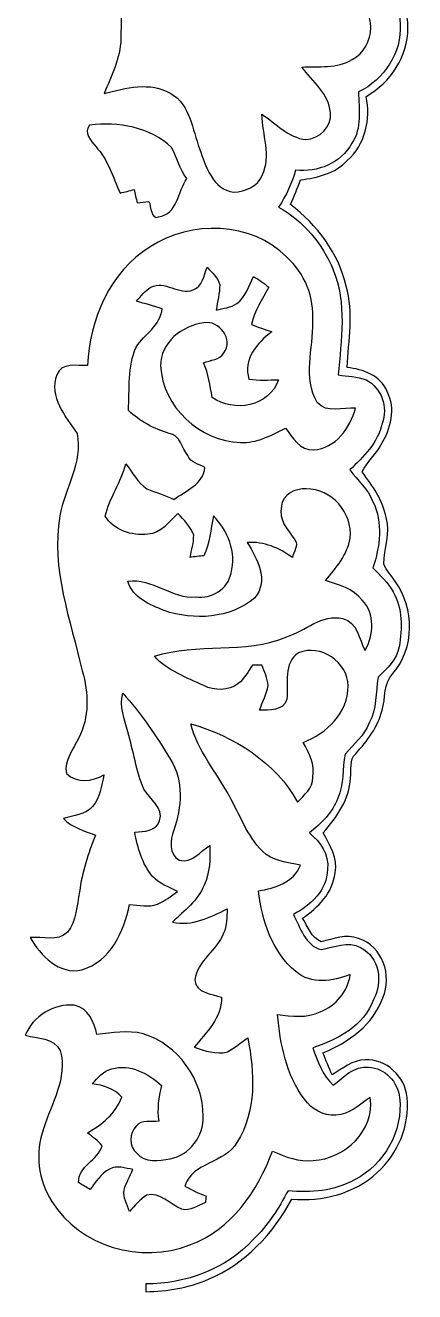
# Model space of a CAD drawing. Header units: centimetres. Extents: x -1.9 to 1.9, y -12.1 to 12.2.
# Drawn here: x -1.85 to 1.89, y -12.13 to 0.02 of the extents above; entities that cross this region are included whole.
import ezdxf

# ---------------------------------------------------------------- set-up
doc = ezdxf.new("R2010")
doc.units = ezdxf.units.CM
doc.header["$MEASUREMENT"] = 0
doc.layers.add('Camada 1', color=7, linetype='Continuous')

msp = doc.modelspace()

# ---------------------------------------------------------------- linework, layer by layer
at = {"layer": 'Camada 1', "color": 149}
msp.add_open_spline([(-0.72531, 12.11226), (-0.1203, 12.17365), (0.44343, 11.76266), (0.70731, 11.23809), (0.70731, 11.23809), (0.96872, 11.26172), (1.23825, 11.20493), (1.45204, 11.04793), (1.45204, 11.04793), (1.70249, 10.86414), (1.85985, 10.54135), (1.80833, 10.22949), (1.80833, 10.22949), (1.77765, 10.05593), (1.62418, 9.9127), (1.44638, 9.90317), (1.44638, 9.90317), (1.31163, 9.88907), (1.20156, 9.98007), (1.09502, 10.04782), (1.09502, 10.04782), (1.06432, 9.97726), (1.03433, 9.9067), (1.00576, 9.83544), (1.00576, 9.83544), (1.28693, 9.72784), (1.55609, 9.50912), (1.61008, 9.19832), (1.61008, 9.19832), (1.64782, 9.00112), (1.52541, 8.77887), (1.32537, 8.73125), (1.32537, 8.73125), (1.21214, 8.69349), (1.10067, 8.74924), (0.99024, 8.76864), (0.99024, 8.76864), (0.89464, 8.73301), (0.86006, 8.62329), (0.81104, 8.54286), (0.81104, 8.54286), (0.96202, 8.44232), (1.10172, 8.29874), (1.12289, 8.11001), (1.12289, 8.11001), (1.15322, 7.96924), (1.07244, 7.84224), (1.00858, 7.72407), (1.00858, 7.72407), (1.13135, 7.58437), (1.24919, 7.4235), (1.26717, 7.23159), (1.26717, 7.23159), (1.28198, 7.15751), (1.2633, 7.07602), (1.29222, 7.0051), (1.29222, 7.0051), (1.40582, 6.86681), (1.53246, 6.72747), (1.57444, 6.5479), (1.57444, 6.5479), (1.6122, 6.43078), (1.58326, 6.2886), (1.67922, 6.19548), (1.67922, 6.19548), (1.85914, 5.98557), (1.88348, 5.67124), (1.76705, 5.425), (1.76705, 5.425), (1.72225, 5.32341), (1.63795, 5.24615), (1.58996, 5.14702), (1.58996, 5.14702), (1.59561, 4.99745), (1.6584, 4.84823), (1.6129, 4.699), (1.6129, 4.699), (1.58326, 4.53319), (1.48237, 4.39632), (1.3857, 4.26332), (1.3857, 4.26332), (1.4037, 4.1924), (1.46967, 4.14513), (1.50883, 4.08515), (1.50883, 4.08515), (1.64112, 3.91512), (1.73073, 3.66676), (1.61042, 3.46638), (1.61042, 3.46638), (1.54199, 3.32668), (1.38148, 3.278), (1.23859, 3.25931), (1.23859, 3.25931), (1.24178, 3.06704), (1.28447, 2.87655), (1.26787, 2.68393), (1.26787, 2.68393), (1.24495, 2.48072), (1.17897, 2.27999), (1.06362, 2.1103), (1.06362, 2.1103), (0.96485, 1.96427), (0.83078, 1.8475), (0.70626, 1.72437), (0.70626, 1.72437), (0.75812, 1.64253), (0.79587, 1.55256), (0.80115, 1.4545), (0.80115, 1.4545), (0.96131, 1.43898), (1.13064, 1.4037), (1.24388, 1.27916), (1.24388, 1.27916), (1.41216, 1.12642), (1.47284, 0.88194), (1.41922, 0.66428), (1.41922, 0.66428), (1.65452, 0.52846), (1.82738, 0.27763), (1.82279, 0), (1.82279, 0), (1.82527, -0.27481), (1.65522, -0.52317), (1.42239, -0.65899), (1.42239, -0.65899), (1.46755, -0.87841), (1.41145, -1.12253), (1.24001, -1.27494), (1.24001, -1.27494), (1.1236, -1.39841), (0.95355, -1.43862), (0.79199, -1.45873), (0.79199, -1.45873), (0.762, -1.53846), (0.72884, -1.61712), (0.69673, -1.69615), (0.69673, -1.69615), (0.94896, -1.89442), (1.15851, -2.16005), (1.22872, -2.47896), (1.22872, -2.47896), (1.30703, -2.73437), (1.25024, -2.99895), (1.23825, -3.25895), (1.23825, -3.25895), (1.38959, -3.2773), (1.56033, -3.33587), (1.62243, -3.48967), (1.62243, -3.48967), (1.71131, -3.65371), (1.65629, -3.84915), (1.56669, -4.00015), (1.56669, -4.00015), (1.51482, -4.09363), (1.43087, -4.1656), (1.38219, -4.2612), (1.38219, -4.2612), (1.48237, -4.39313), (1.58291, -4.53248), (1.61325, -4.69971), (1.61325, -4.69971), (1.6577, -4.84786), (1.59597, -4.99638), (1.58996, -5.1449), (1.58996, -5.1449), (1.61466, -5.20912), (1.66582, -5.25885), (1.70285, -5.31636), (1.70285, -5.31636), (1.88736, -5.57176), (1.88665, -5.95277), (1.67922, -6.19548), (1.67922, -6.19548), (1.58433, -6.28896), (1.61183, -6.43078), (1.57444, -6.5479), (1.57444, -6.5479), (1.53634, -6.71018), (1.42909, -6.84247), (1.32221, -6.96524), (1.32221, -6.96524), (1.25552, -7.0238), (1.2841, -7.11941), (1.2707, -7.19701), (1.2707, -7.19701), (1.26223, -7.40127), (1.13946, -7.57519), (1.00894, -7.723), (1.00894, -7.723), (1.07138, -7.84153), (1.15288, -7.9689), (1.12289, -8.10965), (1.12289, -8.10965), (1.10172, -8.29839), (0.96273, -8.44267), (0.81068, -8.54216), (0.81068, -8.54216), (0.85972, -8.62295), (0.89464, -8.7323), (0.98989, -8.76899), (0.98989, -8.76899), (1.10771, -8.74501), (1.22907, -8.68961), (1.34902, -8.7376), (1.34902, -8.7376), (1.57656, -8.81097), (1.67534, -9.09496), (1.58114, -9.30627), (1.58114, -9.30627), (1.48943, -9.56522), (1.25341, -9.73737), (1.00646, -9.83509), (1.00646, -9.83509), (1.0347, -9.90635), (1.06432, -9.97691), (1.09502, -10.04746), (1.09502, -10.04746), (1.19274, -9.98643), (1.28939, -9.90389), (1.41111, -9.90247), (1.41111, -9.90247), (1.6143, -9.88905), (1.79634, -10.06544), (1.81468, -10.26337), (1.81468, -10.26337), (1.84291, -10.53112), (1.72578, -10.80416), (1.52858, -10.98408), (1.52858, -10.98408), (1.30986, -11.18693), (1.00083, -11.26525), (0.70767, -11.23809), (0.70767, -11.23809), (0.53269, -11.5704), (0.25822, -11.85932), (-0.09102, -12.00784), (-0.09102, -12.00784), (-0.2801, -12.09216), (-0.48753, -12.12356), (-0.6932, -12.12708), (-0.6932, -12.12708), (-0.6932, -12.10839), (-0.69356, -12.07099), (-0.69391, -12.0523), (-0.69391, -12.0523), (-0.31255, -12.05406), (0.07761, -11.91153), (0.33796, -11.62685), (0.33796, -11.62685), (0.47907, -11.49419), (0.58103, -11.32769), (0.67168, -11.158), (0.67168, -11.158), (0.889, -11.18059), (1.1176, -11.164), (1.31092, -11.05288), (1.31092, -11.05288), (1.59702, -10.91035), (1.77694, -10.58367), (1.74271, -10.26548), (1.74271, -10.26548), (1.72614, -10.11344), (1.60126, -9.98007), (1.44533, -9.97338), (1.44533, -9.97338), (1.30632, -9.95749), (1.20332, -10.06686), (1.10525, -10.14659), (1.10525, -10.14659), (1.00365, -10.04922), (0.95108, -9.91799), (0.91052, -9.78641), (0.91052, -9.78641), (1.15076, -9.70915), (1.40017, -9.57545), (1.49365, -9.32497), (1.49365, -9.32497), (1.58326, -9.15775), (1.54975, -8.9147), (1.36842, -8.82438), (1.36842, -8.82438), (1.24636, -8.75736), (1.11407, -8.82261), (0.9906, -8.84519), (0.9906, -8.84519), (0.83609, -8.80709), (0.78916, -8.63141), (0.72284, -8.50723), (0.72284, -8.50723), (0.88864, -8.42115), (1.04739, -8.27475), (1.04985, -8.07402), (1.04985, -8.07402), (1.06961, -7.93184), (0.97966, -7.8112), (0.87629, -7.72548), (0.87629, -7.72548), (0.98882, -7.63447), (1.09996, -7.53075), (1.1504, -7.39174), (1.1504, -7.39174), (1.20721, -7.25805), (1.19238, -7.10917), (1.2199, -6.96982), (1.2199, -6.96982), (1.30422, -6.87599), (1.40229, -6.79026), (1.45062, -6.67066), (1.45062, -6.67066), (1.52576, -6.53591), (1.51095, -6.37786), (1.5367, -6.23181), (1.5367, -6.23181), (1.62207, -6.14856), (1.71484, -6.06178), (1.73848, -5.93901), (1.73848, -5.93901), (1.76988, -5.76438), (1.77165, -5.57072), (1.68063, -5.41267), (1.68063, -5.41267), (1.63371, -5.32236), (1.55609, -5.25497), (1.4866, -5.18337), (1.4866, -5.18337), (1.55327, -4.9791), (1.58644, -4.74732), (1.4866, -4.54766), (1.4866, -4.54766), (1.44039, -4.42665), (1.3395, -4.3434), (1.26434, -4.24215), (1.26434, -4.24215), (1.3977, -4.11762), (1.53353, -3.9811), (1.57551, -3.79623), (1.57551, -3.79623), (1.63442, -3.64277), (1.56915, -3.45263), (1.42063, -3.37819), (1.42063, -3.37819), (1.33561, -3.34468), (1.24319, -3.34151), (1.15359, -3.33162), (1.15359, -3.33162), (1.18109, -2.99614), (1.23895, -2.6423), (1.10418, -2.32163), (1.10418, -2.32163), (1.00259, -2.06974), (0.81808, -1.85384), (0.58103, -1.72013), (0.58103, -1.72013), (0.65334, -1.61113), (0.71049, -1.49294), (0.74436, -1.36666), (0.74436, -1.36666), (0.95496, -1.38818), (1.18145, -1.30174), (1.28447, -1.10842), (1.28447, -1.10842), (1.38394, -0.96237), (1.35078, -0.78105), (1.34796, -0.6156), (1.34796, -0.6156), (1.59244, -0.49883), (1.76671, -0.23953), (1.7473, 0.03598), (1.7473, 0.03598), (1.74342, 0.28892), (1.5748, 0.51435), (1.34725, 0.61489), (1.34725, 0.61489), (1.35643, 0.80503), (1.3843, 1.02022), (1.24848, 1.17615), (1.24848, 1.17615), (1.12923, 1.34126), (0.91687, 1.38041), (0.72602, 1.36489), (0.72602, 1.36489), (0.72036, 1.43651), (0.72107, 1.50883), (0.70872, 1.57973), (0.70872, 1.57973), (0.67663, 1.62489), (0.63394, 1.66088), (0.59513, 1.69932), (0.59513, 1.69932), (0.77116, 1.90112), (0.99694, 2.06869), (1.10348, 2.32197), (1.10348, 2.32197), (1.24459, 2.64054), (1.17651, 2.99685), (1.15393, 3.33162), (1.15393, 3.33162), (1.28023, 3.3461), (1.43191, 3.34362), (1.51694, 3.45581), (1.51694, 3.45581), (1.64287, 3.59409), (1.59597, 3.79871), (1.51623, 3.94794), (1.51623, 3.94794), (1.45908, 4.06717), (1.3529, 4.14867), (1.26434, 4.24285), (1.26434, 4.24285), (1.3462, 4.34939), (1.45133, 4.44112), (1.49718, 4.57164), (1.49718, 4.57164), (1.58537, 4.76637), (1.5501, 4.98686), (1.48624, 5.183), (1.48624, 5.183), (1.60513, 5.29307), (1.71838, 5.42325), (1.74554, 5.58835), (1.74554, 5.58835), (1.76283, 5.73792), (1.76988, 5.89879), (1.70215, 6.03778), (1.70215, 6.03778), (1.66511, 6.11645), (1.59349, 6.16902), (1.5367, 6.23217), (1.5367, 6.23217), (1.51095, 6.36057), (1.52822, 6.49851), (1.4725, 6.62094), (1.4725, 6.62094), (1.42168, 6.75886), (1.31621, 6.86293), (1.22096, 6.97018), (1.22096, 6.97018), (1.19133, 7.10847), (1.20826, 7.25733), (1.15111, 7.39034), (1.15111, 7.39034), (1.10101, 7.53039), (0.98848, 7.63305), (0.877, 7.72512), (0.877, 7.72512), (0.99236, 7.81437), (1.07631, 7.95408), (1.04668, 8.10436), (1.04668, 8.10436), (1.03258, 8.2931), (0.87877, 8.42433), (0.72319, 8.50723), (0.72319, 8.50723), (0.78916, 8.63141), (0.83609, 8.80709), (0.9906, 8.84519), (0.9906, 8.84519), (1.09114, 8.83355), (1.18638, 8.77428), (1.29046, 8.80004), (1.29046, 8.80004), (1.45696, 8.82543), (1.56209, 9.00288), (1.54023, 9.16305), (1.54023, 9.16305), (1.51058, 9.35355), (1.39946, 9.53169), (1.23718, 9.63682), (1.23718, 9.63682), (1.13665, 9.70492), (1.01988, 9.7409), (0.90805, 9.78429), (0.90805, 9.78429), (0.95108, 9.91588), (1.00329, 10.04817), (1.10489, 10.14659), (1.10489, 10.14659), (1.21179, 10.05063), (1.35042, 9.93352), (1.50495, 9.98819), (1.50495, 9.98819), (1.66017, 10.02065), (1.75612, 10.18398), (1.74625, 10.33568), (1.74625, 10.33568), (1.7519, 10.6493), (1.55327, 10.95127), (1.26612, 11.07545), (1.26612, 11.07545), (1.08267, 11.16824), (0.87241, 11.1774), (0.67168, 11.15836), (0.67168, 11.15836), (0.46284, 11.58098), (0.08254, 11.94752), (-0.39687, 12.02372), (-0.39687, 12.02372), (-0.50658, 12.05476), (-0.64347, 12.01525), (-0.72531, 12.11226)], degree=3, knots=[0, 0, 0, 0, 0.00793651, 0.00793651, 0.00793651, 0.00793651, 0.01587302, 0.01587302, 0.01587302, 0.01587302, 0.02380952, 0.02380952, 0.02380952, 0.02380952, 0.03174603, 0.03174603, 0.03174603, 0.03174603, 0.03968254, 0.03968254, 0.03968254, 0.03968254, 0.04761905, 0.04761905, 0.04761905, 0.04761905, 0.05555556, 0.05555556, 0.05555556, 0.05555556, 0.06349206, 0.06349206, 0.06349206, 0.06349206, 0.07142857, 0.07142857, 0.07142857, 0.07142857, 0.07936508, 0.07936508, 0.07936508, 0.07936508, 0.08730159, 0.08730159, 0.08730159, 0.08730159, 0.0952381, 0.0952381, 0.0952381, 0.0952381, 0.1031746, 0.1031746, 0.1031746, 0.1031746, 0.11111111, 0.11111111, 0.11111111, 0.11111111, 0.11904762, 0.11904762, 0.11904762, 0.11904762, 0.12698413, 0.12698413, 0.12698413, 0.12698413, 0.13492063, 0.13492063, 0.13492063, 0.13492063, 0.14285714, 0.14285714, 0.14285714, 0.14285714, 0.15079365, 0.15079365, 0.15079365, 0.15079365, 0.15873016, 0.15873016, 0.15873016, 0.15873016, 0.16666667, 0.16666667, 0.16666667, 0.16666667, 0.17460317, 0.17460317, 0.17460317, 0.17460317, 0.18253968, 0.18253968, 0.18253968, 0.18253968, 0.19047619, 0.19047619, 0.19047619, 0.19047619, 0.1984127, 0.1984127, 0.1984127, 0.1984127, 0.20634921, 0.20634921, 0.20634921, 0.20634921, 0.21428571, 0.21428571, 0.21428571, 0.21428571, 0.22222222, 0.22222222, 0.22222222, 0.22222222, 0.23015873, 0.23015873, 0.23015873, 0.23015873, 0.23809524, 0.23809524, 0.23809524, 0.23809524, 0.24603175, 0.24603175, 0.24603175, 0.24603175, 0.25396825, 0.25396825, 0.25396825, 0.25396825, 0.26190476, 0.26190476, 0.26190476, 0.26190476, 0.26984127, 0.26984127, 0.26984127, 0.26984127, 0.27777778, 0.27777778, 0.27777778, 0.27777778, 0.28571429, 0.28571429, 0.28571429, 0.28571429, 0.29365079, 0.29365079, 0.29365079, 0.29365079, 0.3015873, 0.3015873, 0.3015873, 0.3015873, 0.30952381, 0.30952381, 0.30952381, 0.30952381, 0.31746032, 0.31746032, 0.31746032, 0.31746032, 0.32539683, 0.32539683, 0.32539683, 0.32539683, 0.33333333, 0.33333333, 0.33333333, 0.33333333, 0.34126984, 0.34126984, 0.34126984, 0.34126984, 0.34920635, 0.34920635, 0.34920635, 0.34920635, 0.35714286, 0.35714286, 0.35714286, 0.35714286, 0.36507937, 0.36507937, 0.36507937, 0.36507937, 0.37301587, 0.37301587, 0.37301587, 0.37301587, 0.38095238, 0.38095238, 0.38095238, 0.38095238, 0.38888889, 0.38888889, 0.38888889, 0.38888889, 0.3968254, 0.3968254, 0.3968254, 0.3968254, 0.4047619, 0.4047619, 0.4047619, 0.4047619, 0.41269841, 0.41269841, 0.41269841, 0.41269841, 0.42063492, 0.42063492, 0.42063492, 0.42063492, 0.42857143, 0.42857143, 0.42857143, 0.42857143, 0.43650794, 0.43650794, 0.43650794, 0.43650794, 0.44444444, 0.44444444, 0.44444444, 0.44444444, 0.45238095, 0.45238095, 0.45238095, 0.45238095, 0.46031746, 0.46031746, 0.46031746, 0.46031746, 0.46825397, 0.46825397, 0.46825397, 0.46825397, 0.47619048, 0.47619048, 0.47619048, 0.47619048, 0.48412698, 0.48412698, 0.48412698, 0.48412698, 0.49206349, 0.49206349, 0.49206349, 0.49206349, 0.5, 0.5, 0.5, 0.5, 0.50793651, 0.50793651, 0.50793651, 0.50793651, 0.51587302, 0.51587302, 0.51587302, 0.51587302, 0.52380952, 0.52380952, 0.52380952, 0.52380952, 0.53174603, 0.53174603, 0.53174603, 0.53174603, 0.53968254, 0.53968254, 0.53968254, 0.53968254, 0.54761905, 0.54761905, 0.54761905, 0.54761905, 0.55555556, 0.55555556, 0.55555556, 0.55555556, 0.56349206, 0.56349206, 0.56349206, 0.56349206, 0.57142857, 0.57142857, 0.57142857, 0.57142857, 0.57936508, 0.57936508, 0.57936508, 0.57936508, 0.58730159, 0.58730159, 0.58730159, 0.58730159, 0.5952381, 0.5952381, 0.5952381, 0.5952381, 0.6031746, 0.6031746, 0.6031746, 0.6031746, 0.61111111, 0.61111111, 0.61111111, 0.61111111, 0.61904762, 0.61904762, 0.61904762, 0.61904762, 0.62698413, 0.62698413, 0.62698413, 0.62698413, 0.63492063, 0.63492063, 0.63492063, 0.63492063, 0.64285714, 0.64285714, 0.64285714, 0.64285714, 0.65079365, 0.65079365, 0.65079365, 0.65079365, 0.65873016, 0.65873016, 0.65873016, 0.65873016, 0.66666667, 0.66666667, 0.66666667, 0.66666667, 0.67460317, 0.67460317, 0.67460317, 0.67460317, 0.68253968, 0.68253968, 0.68253968, 0.68253968, 0.69047619, 0.69047619, 0.69047619, 0.69047619, 0.6984127, 0.6984127, 0.6984127, 0.6984127, 0.70634921, 0.70634921, 0.70634921, 0.70634921, 0.71428571, 0.71428571, 0.71428571, 0.71428571, 0.72222222, 0.72222222, 0.72222222, 0.72222222, 0.73015873, 0.73015873, 0.73015873, 0.73015873, 0.73809524, 0.73809524, 0.73809524, 0.73809524, 0.74603175, 0.74603175, 0.74603175, 0.74603175, 0.75396825, 0.75396825, 0.75396825, 0.75396825, 0.76190476, 0.76190476, 0.76190476, 0.76190476, 0.76984127, 0.76984127, 0.76984127, 0.76984127, 0.77777778, 0.77777778, 0.77777778, 0.77777778, 0.78571429, 0.78571429, 0.78571429, 0.78571429, 0.79365079, 0.79365079, 0.79365079, 0.79365079, 0.8015873, 0.8015873, 0.8015873, 0.8015873, 0.80952381, 0.80952381, 0.80952381, 0.80952381, 0.81746032, 0.81746032, 0.81746032, 0.81746032, 0.82539683, 0.82539683, 0.82539683, 0.82539683, 0.83333333, 0.83333333, 0.83333333, 0.83333333, 0.84126984, 0.84126984, 0.84126984, 0.84126984, 0.84920635, 0.84920635, 0.84920635, 0.84920635, 0.85714286, 0.85714286, 0.85714286, 0.85714286, 0.86507937, 0.86507937, 0.86507937, 0.86507937, 0.87301587, 0.87301587, 0.87301587, 0.87301587, 0.88095238, 0.88095238, 0.88095238, 0.88095238, 0.88888889, 0.88888889, 0.88888889, 0.88888889, 0.8968254, 0.8968254, 0.8968254, 0.8968254, 0.9047619, 0.9047619, 0.9047619, 0.9047619, 0.91269841, 0.91269841, 0.91269841, 0.91269841, 0.92063492, 0.92063492, 0.92063492, 0.92063492, 0.92857143, 0.92857143, 0.92857143, 0.92857143, 0.93650794, 0.93650794, 0.93650794, 0.93650794, 0.94444444, 0.94444444, 0.94444444, 0.94444444, 0.95238095, 0.95238095, 0.95238095, 0.95238095, 0.96031746, 0.96031746, 0.96031746, 0.96031746, 0.96825397, 0.96825397, 0.96825397, 0.96825397, 0.97619048, 0.97619048, 0.97619048, 0.97619048, 0.98412698, 0.98412698, 0.98412698, 0.98412698, 1, 1, 1, 1], dxfattribs=at)
at = {"layer": 'Camada 1', "color": 156}
for points, knots in [([(-0.03386, 1.48201), (0.0709, 1.65064), (0.36335, 1.60019), (0.42228, 1.41639), (0.42228, 1.41639), (0.49954, 1.20473), (0.39616, 0.9846), (0.36759, 0.77328), (0.36759, 0.77328), (0.51647, 0.86995), (0.63394, 1.022), (0.81244, 1.06644), (0.81244, 1.06644), (0.95462, 1.10525), (1.09819, 0.95603), (1.07843, 0.81562), (1.07843, 0.81562), (1.05903, 0.63112), (0.92004, 0.49388), (0.80468, 0.36089), (0.80468, 0.36089), (0.9666, 0.363), (1.14123, 0.39051), (1.28869, 0.30373), (1.28869, 0.30373), (1.52893, 0.19649), (1.51906, -0.19261), (1.28729, -0.30444), (1.28729, -0.30444), (1.14229, -0.39616), (0.96519, -0.36759), (0.80327, -0.37677), (0.80327, -0.37677), (0.90664, -0.51257), (1.06362, -0.63287), (1.07879, -0.81526), (1.07879, -0.81526), (1.09502, -0.95108), (0.9726, -1.06327), (0.84384, -1.0735), (0.84384, -1.0735), (0.6738, -1.05375), (0.55562, -0.91934), (0.42121, -0.82937), (0.42121, -0.82937), (0.42438, -1.0241), (0.51469, -1.22907), (0.42298, -1.41605), (0.42298, -1.41605), (0.38381, -1.52541), (0.25893, -1.57127), (0.15239, -1.57797), (0.15239, -1.57797), (-0.05257, -1.55363), (-0.11818, -1.32574), (-0.17709, -1.16099), (-0.17709, -1.16099), (-0.2487, -0.97683), (-0.26423, -0.73766), (-0.45437, -0.63005), (-0.45437, -0.63005), (-0.65051, -0.51435), (-0.8883, -0.5775), (-1.09361, -0.63005), (-1.09361, -0.63005), (-1.022, -0.46248), (-0.93802, -0.29316), (-0.93274, -0.10688), (-0.93274, -0.10688), (-0.93132, 0.04938), (-0.91687, 0.21201), (-0.97119, 0.36194), (-0.97119, 0.36194), (-1.00329, 0.45649), (-1.05268, 0.54363), (-1.09149, 0.63534), (-1.09149, 0.63534), (-0.9338, 0.60749), (-0.7754, 0.54856), (-0.61348, 0.58349), (-0.61348, 0.58349), (-0.48541, 0.60042), (-0.36089, 0.67592), (-0.30692, 0.79657), (-0.30692, 0.79657), (-0.21096, 1.0227), (-0.17814, 1.27811), (-0.03386, 1.48201)], [0, 0, 0, 0, 0.04347826, 0.04347826, 0.04347826, 0.04347826, 0.08695652, 0.08695652, 0.08695652, 0.08695652, 0.13043478, 0.13043478, 0.13043478, 0.13043478, 0.17391304, 0.17391304, 0.17391304, 0.17391304, 0.2173913, 0.2173913, 0.2173913, 0.2173913, 0.26086957, 0.26086957, 0.26086957, 0.26086957, 0.30434783, 0.30434783, 0.30434783, 0.30434783, 0.34782609, 0.34782609, 0.34782609, 0.34782609, 0.39130435, 0.39130435, 0.39130435, 0.39130435, 0.43478261, 0.43478261, 0.43478261, 0.43478261, 0.47826087, 0.47826087, 0.47826087, 0.47826087, 0.52173913, 0.52173913, 0.52173913, 0.52173913, 0.56521739, 0.56521739, 0.56521739, 0.56521739, 0.60869565, 0.60869565, 0.60869565, 0.60869565, 0.65217391, 0.65217391, 0.65217391, 0.65217391, 0.69565217, 0.69565217, 0.69565217, 0.69565217, 0.73913043, 0.73913043, 0.73913043, 0.73913043, 0.7826087, 0.7826087, 0.7826087, 0.7826087, 0.82608696, 0.82608696, 0.82608696, 0.82608696, 0.86956522, 0.86956522, 0.86956522, 0.86956522, 0.91304348, 0.91304348, 0.91304348, 0.91304348, 1, 1, 1, 1]), ([(-1.2326, -0.93556), (-0.95849, -0.89887), (-0.65263, -0.95391), (-0.44591, -1.14793), (-0.44591, -1.14793), (-0.39792, -1.24741), (-0.36759, -1.35573), (-0.30056, -1.44638), (-0.30056, -1.44638), (-0.38488, -1.57302), (-0.38805, -1.78647), (-0.57043, -1.81504), (-0.57043, -1.81504), (-0.64593, -1.84784), (-0.64135, -1.71238), (-0.66321, -1.66687), (-0.66321, -1.66687), (-0.70131, -1.6704), (-0.73907, -1.67428), (-0.77716, -1.67852), (-0.77716, -1.67852), (-0.78668, -1.63617), (-0.79587, -1.59419), (-0.80468, -1.55222), (-0.80468, -1.55222), (-0.84983, -1.56386), (-0.89464, -1.57551), (-0.93944, -1.58608), (-0.93944, -1.58608), (-1.0107, -1.43369), (-1.05516, -1.264), (-1.17439, -1.13982), (-1.17439, -1.13982), (-1.21708, -1.08303), (-1.29645, -1.00507), (-1.2326, -0.93556)], [0, 0, 0, 0, 0.1, 0.1, 0.1, 0.1, 0.2, 0.2, 0.2, 0.2, 0.3, 0.3, 0.3, 0.3, 0.4, 0.4, 0.4, 0.4, 0.5, 0.5, 0.5, 0.5, 0.6, 0.6, 0.6, 0.6, 0.7, 0.7, 0.7, 0.7, 0.8, 0.8, 0.8, 0.8, 1, 1, 1, 1]), ([(-0.65229, -2.10219), (-0.25822, -1.84679), (0.31784, -1.85737), (0.65829, -2.1992), (0.65829, -2.1992), (0.83185, -2.35408), (0.92674, -2.58974), (0.9084, -2.82222), (0.9084, -2.82222), (0.91756, -3.07869), (0.80963, -3.35879), (0.95284, -3.59516), (0.95284, -3.59516), (1.04069, -3.70487), (1.2012, -3.63855), (1.32079, -3.65019), (1.32079, -3.65019), (1.26858, -3.83645), (1.12713, -4.04071), (0.91687, -4.04883), (0.91687, -4.04883), (0.78458, -4.06364), (0.7179, -3.9264), (0.64628, -3.84069), (0.64628, -3.84069), (0.51187, -3.91089), (0.37076, -3.98709), (0.21449, -3.98073), (0.21449, -3.98073), (-0.17073, -3.96592), (-0.53586, -3.63714), (-0.55104, -3.24484), (-0.55104, -3.24484), (-0.55386, -3.02048), (-0.3443, -2.85784), (-0.13794, -2.83174), (-0.13794, -2.83174), (0.00847, -2.80034), (0.15628, -2.99544), (0.05608, -3.11891), (0.05608, -3.11891), (0.01622, -3.18735), (-0.07196, -3.18876), (-0.13864, -3.21344), (-0.13864, -3.21344), (-0.09065, -3.31893), (-0.07937, -3.43393), (-0.05608, -3.54646), (-0.05608, -3.54646), (0.1471, -3.69675), (0.49494, -3.63431), (0.58173, -3.37679), (0.58173, -3.37679), (0.48648, -3.38067), (0.39088, -3.3849), (0.29632, -3.37255), (0.29632, -3.37255), (0.23953, -3.18416), (0.37287, -3.02083), (0.51576, -2.91747), (0.51576, -2.91747), (0.45084, -2.89524), (0.38559, -2.87267), (0.32208, -2.84762), (0.32208, -2.84762), (0.34783, -2.71604), (0.42579, -2.60561), (0.48648, -2.4892), (0.48648, -2.4892), (0.43992, -2.45145), (0.39158, -2.41723), (0.34079, -2.38653), (0.34079, -2.38653), (0.29386, -2.47614), (0.26634, -2.5848), (0.18026, -2.64724), (0.18026, -2.64724), (0.12171, -2.68534), (0.04938, -2.69134), (-0.01658, -2.70862), (-0.01658, -2.70862), (-0.00599, -2.62748), (0.01658, -2.5474), (0.01588, -2.46556), (0.01588, -2.46556), (-0.00034, -2.39535), (-0.05961, -2.34843), (-0.10478, -2.29729), (-0.10478, -2.29729), (-0.13794, -2.37525), (-0.1471, -2.4825), (-0.23883, -2.516), (-0.23883, -2.516), (-0.37711, -2.56857), (-0.51082, -2.41864), (-0.64487, -2.48884), (-0.64487, -2.48884), (-0.70167, -2.5206), (-0.73837, -2.57739), (-0.78281, -2.6229), (-0.78281, -2.6229), (-0.70061, -2.64795), (-0.6177, -2.67053), (-0.53516, -2.69558), (-0.53516, -2.69558), (-0.55527, -2.85715), (-0.70272, -2.94004), (-0.78705, -3.06317), (-0.78705, -3.06317), (-0.86818, -3.25366), (-0.84842, -3.4685), (-0.86077, -3.671), (-0.86077, -3.671), (-0.7507, -3.77754), (-0.61489, -3.8481), (-0.46848, -3.89149), (-0.46848, -3.89149), (-0.36335, -3.913), (-0.34536, -4.02978), (-0.29104, -4.10527), (-0.29104, -4.10527), (-0.26458, -4.17476), (-0.18274, -4.18394), (-0.12559, -4.21886), (-0.12559, -4.21886), (-0.14498, -4.38291), (-0.30726, -4.44146), (-0.42438, -4.52578), (-0.42438, -4.52578), (-0.50906, -4.48697), (-0.59725, -4.45664), (-0.68438, -4.42382), (-0.68438, -4.42382), (-0.77257, -4.36386), (-0.82125, -4.26437), (-0.88582, -4.18287), (-0.88582, -4.18287), (-0.93169, -4.35821), (-1.03893, -4.51202), (-1.08479, -4.68558), (-1.08479, -4.68558), (-1.00329, -4.82035), (-0.82656, -4.8782), (-0.67486, -4.8581), (-0.67486, -4.8581), (-0.54751, -4.85457), (-0.46955, -4.74062), (-0.38664, -4.66054), (-0.38664, -4.66054), (-0.32666, -4.72193), (-0.26387, -4.78579), (-0.23388, -4.86833), (-0.23388, -4.86833), (-0.23176, -4.94064), (-0.25505, -5.01049), (-0.26811, -5.08141), (-0.26811, -5.08141), (-0.23529, -5.07753), (-0.16932, -5.06976), (-0.13616, -5.06589), (-0.13616, -5.06589), (-0.07796, -4.94665), (-0.0702, -4.81295), (-0.0448, -4.68453), (-0.0448, -4.68453), (0.09666, -4.82635), (0.17885, -5.03344), (0.12452, -5.23275), (0.12452, -5.23275), (0.09525, -5.38514), (-0.06103, -5.48323), (-0.21166, -5.46099), (-0.21166, -5.46099), (-0.44662, -5.48393), (-0.63076, -5.27368), (-0.86501, -5.31106), (-0.86501, -5.31106), (-0.82232, -5.47017), (-0.65405, -5.53366), (-0.51752, -5.59257), (-0.51752, -5.59257), (-0.23354, -5.68783), (0.11818, -5.6716), (0.35277, -5.4691), (0.35277, -5.4691), (0.49072, -5.30331), (0.37606, -5.09235), (0.2801, -4.93854), (0.2801, -4.93854), (0.43956, -4.92865), (0.58666, -4.99004), (0.71332, -5.08282), (0.71332, -5.08282), (0.72143, -5.02884), (0.77893, -4.96569), (0.73695, -4.91455), (0.73695, -4.91455), (0.6731, -4.81717), (0.57431, -4.71981), (0.60854, -4.59176), (0.60854, -4.59176), (0.61277, -4.47604), (0.74471, -4.41959), (0.84632, -4.42453), (0.84632, -4.42453), (1.08902, -4.41819), (1.2954, -4.65842), (1.26753, -4.8962), (1.26753, -4.8962), (1.24319, -5.05707), (1.13135, -5.18266), (1.03082, -5.3026), (1.03082, -5.3026), (1.1571, -5.34599), (1.29892, -5.37845), (1.3836, -5.49205), (1.3836, -5.49205), (1.50812, -5.62151), (1.49542, -5.82719), (1.41145, -5.975), (1.41145, -5.975), (1.35042, -5.8688), (1.33984, -5.69911), (1.19627, -5.66914), (1.19627, -5.66914), (0.99589, -5.6201), (0.83819, -5.78838), (0.65899, -5.84446), (0.65899, -5.84446), (0.254, -6.0131), (-0.19897, -5.89667), (-0.61066, -6.03037), (-0.61066, -6.03037), (-0.48472, -6.17044), (-0.30339, -6.23288), (-0.13757, -6.31189), (-0.13757, -6.31189), (-0.03493, -6.36376), (0.09983, -6.36481), (0.19332, -6.2932), (0.19332, -6.2932), (0.25259, -6.24557), (0.28857, -6.17677), (0.33126, -6.11575), (0.33126, -6.11575), (0.35312, -6.1154), (0.39687, -6.1147), (0.41875, -6.11433), (0.41875, -6.11433), (0.44379, -6.17855), (0.47554, -6.24204), (0.4819, -6.31225), (0.4819, -6.31225), (0.46531, -6.39339), (0.42615, -6.46818), (0.39863, -6.54614), (0.39863, -6.54614), (0.49072, -6.54614), (0.63005, -6.5592), (0.65899, -6.44348), (0.65899, -6.44348), (0.68014, -6.29355), (0.61982, -6.09564), (0.77364, -5.99756), (0.77364, -5.99756), (0.98283, -5.90656), (1.24777, -6.08717), (1.24741, -6.31577), (1.24741, -6.31577), (1.2506, -6.57014), (1.04174, -6.77228), (0.81667, -6.85658), (0.81667, -6.85658), (0.87488, -6.95888), (0.93239, -7.07002), (0.9091, -7.19242), (0.9091, -7.19242), (0.91227, -7.29509), (0.82515, -7.36106), (0.76376, -7.43091), (0.76376, -7.43091), (0.55491, -7.04603), (0.14922, -6.79767), (-0.2607, -6.67807), (-0.2607, -6.67807), (-0.19967, -6.93844), (-0.01376, -7.14021), (0.10829, -7.37164), (0.10829, -7.37164), (0.2092, -7.55015), (0.27798, -7.75229), (0.42545, -7.90046), (0.42545, -7.90046), (0.52105, -7.99853), (0.66392, -8.007), (0.78987, -8.03592), (0.78987, -8.03592), (0.72672, -8.20208), (0.54751, -8.25394), (0.3891, -8.2818), (0.3891, -8.2818), (0.41804, -8.5665), (0.5221, -8.86812), (0.74682, -9.05615), (0.74682, -9.05615), (0.89534, -9.18491), (1.10101, -9.14646), (1.26965, -9.08543), (1.26965, -9.08543), (1.24388, -9.24524), (1.13276, -9.38494), (0.98107, -9.44245), (0.98107, -9.44245), (0.85302, -9.50595), (0.70696, -9.48336), (0.5708, -9.4682), (0.5708, -9.4682), (0.59725, -9.75184), (0.65369, -10.04887), (0.82937, -10.28135), (0.82937, -10.28135), (0.89853, -10.37554), (1.00965, -10.44397), (1.12959, -10.4334), (1.12959, -10.4334), (1.26152, -10.43269), (1.35573, -10.32862), (1.46085, -10.26512), (1.46085, -10.26512), (1.50671, -10.58298), (1.21603, -10.85144), (0.91439, -10.86908), (0.91439, -10.86908), (0.77716, -10.88248), (0.64523, -10.83522), (0.5228, -10.77911), (0.5228, -10.77911), (0.38169, -11.16083), (0.12664, -11.53478), (-0.27057, -11.67906), (-0.27057, -11.67906), (-0.73589, -11.8639), (-1.32856, -11.69353), (-1.5949, -11.26243), (-1.5949, -11.26243), (-1.72966, -11.05817), (-1.75612, -10.79324), (-1.67569, -10.56357), (-1.67569, -10.56357), (-1.6009, -10.3205), (-1.4411, -10.07709), (-1.51448, -9.81428), (-1.51448, -9.81428), (-1.57656, -9.6894), (-1.7346, -9.69892), (-1.84996, -9.66752), (-1.84996, -9.66752), (-1.77658, -9.48372), (-1.57585, -9.35848), (-1.37971, -9.3786), (-1.37971, -9.3786), (-1.24354, -9.40611), (-1.18816, -9.53876), (-1.16382, -9.66082), (-1.16382, -9.66082), (-1.01669, -9.64388), (-0.86571, -9.6139), (-0.71931, -9.65376), (-0.71931, -9.65376), (-0.38169, -9.75254), (-0.14393, -10.0965), (-0.14145, -10.44292), (-0.14145, -10.44292), (-0.13545, -10.63201), (-0.27164, -10.81899), (-0.46073, -10.85249), (-0.46073, -10.85249), (-0.56727, -10.87402), (-0.70061, -10.88989), (-0.78105, -10.79958), (-0.78105, -10.79958), (-0.85443, -10.7336), (-0.85831, -10.60555), (-0.78458, -10.53923), (-0.78458, -10.53923), (-0.73589, -10.46973), (-0.63958, -10.5029), (-0.56797, -10.4916), (-0.56797, -10.4916), (-0.58773, -10.3759), (-0.57185, -10.26125), (-0.54151, -10.14942), (-0.54151, -10.14942), (-0.66815, -10.03547), (-0.8449, -9.93634), (-1.01952, -9.99031), (-1.01952, -9.99031), (-1.10208, -10.00441), (-1.15217, -10.07674), (-1.20791, -10.13213), (-1.20791, -10.13213), (-1.10208, -10.1473), (-0.99835, -10.17763), (-0.92463, -10.26054), (-0.92463, -10.26054), (-0.98178, -10.41752), (-1.113, -10.52194), (-1.25201, -10.60379), (-1.25201, -10.60379), (-1.20473, -10.64331), (-1.15181, -10.67788), (-1.11337, -10.72727), (-1.11337, -10.72727), (-1.15181, -10.86979), (-1.34549, -10.92059), (-1.33809, -11.08109), (-1.33809, -11.08109), (-1.30174, -11.10262), (-1.26505, -11.12448), (-1.22836, -11.14707), (-1.22836, -11.14707), (-1.17298, -11.07617), (-1.12535, -10.99219), (-1.04069, -10.95199), (-1.04069, -10.95199), (-0.97189, -10.90753), (-0.89076, -10.94634), (-0.81667, -10.95409), (-0.81667, -10.95409), (-0.84525, -11.01901), (-0.88194, -11.08145), (-0.9017, -11.1506), (-0.9017, -11.1506), (-0.9151, -11.22291), (-0.87277, -11.28923), (-0.85124, -11.35627), (-0.85124, -11.35627), (-0.79798, -11.30299), (-0.75106, -11.24196), (-0.68721, -11.20104), (-0.68721, -11.20104), (-0.55316, -11.16824), (-0.46284, -11.29347), (-0.3489, -11.33544), (-0.3489, -11.33544), (-0.26704, -11.36085), (-0.19437, -11.29946), (-0.12206, -11.27195), (-0.12206, -11.27195), (-0.1203, -11.25607), (-0.11677, -11.22503), (-0.11535, -11.20951), (-0.11535, -11.20951), (-0.1852, -11.18305), (-0.25259, -11.1506), (-0.31855, -11.11532), (-0.31855, -11.11532), (-0.24377, -10.87966), (0.06631, -10.89766), (0.18097, -10.69481), (0.18097, -10.69481), (0.37217, -10.39883), (0.35031, -10.02276), (0.28539, -9.69081), (0.28539, -9.69081), (0.21978, -9.73454), (0.16087, -9.78887), (0.09102, -9.82591), (0.09102, -9.82591), (-0.01763, -9.85626), (-0.12734, -9.81392), (-0.22965, -9.78181), (-0.22965, -9.78181), (-0.1143, -9.64035), (0.03703, -9.50136), (0.03281, -9.30275), (0.03281, -9.30275), (-0.06208, -9.26818), (-0.2099, -9.26465), (-0.22294, -9.13589), (-0.22294, -9.13589), (-0.20002, -8.95208), (-0.01164, -8.85401), (0.05326, -8.68856), (0.05326, -8.68856), (0.08607, -8.61447), (0.08325, -8.53263), (0.08714, -8.45397), (0.08714, -8.45397), (-0.07479, -8.53546), (-0.2487, -8.62365), (-0.43602, -8.58061), (-0.43602, -8.58061), (-0.32666, -8.4709), (-0.19049, -8.37671), (-0.13404, -8.22607), (-0.13404, -8.22607), (-0.0762, -8.10753), (-0.07584, -7.97348), (-0.07902, -7.84472), (-0.07902, -7.84472), (-0.16862, -7.89939), (-0.25011, -8.01722), (-0.36865, -7.98795), (-0.36865, -7.98795), (-0.47766, -7.93255), (-0.45826, -7.79426), (-0.42474, -7.69866), (-0.42474, -7.69866), (-0.34783, -7.48135), (-0.32948, -7.22383), (-0.45544, -7.02132), (-0.45544, -7.02132), (-0.59124, -6.79838), (-0.7373, -6.57895), (-0.91334, -6.38562), (-0.91334, -6.38562), (-0.95144, -6.51157), (-0.89534, -6.63575), (-0.86571, -6.7571), (-0.86571, -6.7571), (-0.81173, -6.93914), (-0.78705, -7.13105), (-0.71154, -7.30637), (-0.71154, -7.30637), (-0.65863, -7.40445), (-0.51576, -7.48242), (-0.56161, -7.61083), (-0.56161, -7.61083), (-0.5976, -7.71313), (-0.71013, -7.71031), (-0.7994, -7.71735), (-0.7994, -7.71735), (-0.77152, -7.86765), (-0.72955, -8.02216), (-0.63041, -8.14246), (-0.63041, -8.14246), (-0.56656, -8.21443), (-0.47059, -8.24264), (-0.3891, -8.28815), (-0.3891, -8.28815), (-0.4512, -8.3312), (-0.51118, -8.37847), (-0.58032, -8.41021), (-0.58032, -8.41021), (-0.66745, -8.43915), (-0.75988, -8.41869), (-0.84842, -8.41233), (-0.84842, -8.41233), (-0.90204, -8.66846), (-1.03258, -8.95985), (-1.30598, -9.03817), (-1.30598, -9.03817), (-1.52646, -9.09072), (-1.7032, -8.90235), (-1.80304, -8.72949), (-1.80304, -8.72949), (-1.68521, -8.71748), (-1.54094, -8.77217), (-1.44604, -8.67833), (-1.44604, -8.67833), (-1.35748, -8.57003), (-1.35784, -8.42186), (-1.32997, -8.29098), (-1.32997, -8.29098), (-1.30527, -8.1026), (-1.24707, -7.92127), (-1.1751, -7.74629), (-1.1751, -7.74629), (-1.28447, -7.70678), (-1.39982, -7.67362), (-1.48342, -7.58754), (-1.48342, -7.58754), (-1.38923, -7.55402), (-1.27494, -7.55156), (-1.20368, -7.47289), (-1.20368, -7.47289), (-1.12923, -7.38998), (-1.12077, -7.27287), (-1.09536, -7.1695), (-1.09536, -7.1695), (-1.20967, -7.2337), (-1.3529, -7.25099), (-1.45625, -7.15573), (-1.45625, -7.15573), (-1.47884, -7.02734), (-1.38782, -6.92291), (-1.33667, -6.81426), (-1.33667, -6.81426), (-1.23401, -6.61634), (-1.24107, -6.38069), (-1.30386, -6.17149), (-1.30386, -6.17149), (-1.41323, -5.68359), (-1.6083, -5.19112), (-1.51799, -4.68312), (-1.51799, -4.68312), (-1.47002, -4.41713), (-1.29645, -4.17405), (-1.35361, -3.8929), (-1.35361, -3.8929), (-1.46261, -3.72886), (-1.63089, -3.53976), (-1.54657, -3.3288), (-1.54657, -3.3288), (-1.50318, -3.20781), (-1.3522, -3.24414), (-1.25306, -3.24167), (-1.25306, -3.24167), (-1.23437, -2.8007), (-1.04104, -2.3389), (-0.65229, -2.10219)], [0, 0, 0, 0, 0.00649351, 0.00649351, 0.00649351, 0.00649351, 0.01298701, 0.01298701, 0.01298701, 0.01298701, 0.01948052, 0.01948052, 0.01948052, 0.01948052, 0.02597403, 0.02597403, 0.02597403, 0.02597403, 0.03246753, 0.03246753, 0.03246753, 0.03246753, 0.03896104, 0.03896104, 0.03896104, 0.03896104, 0.04545455, 0.04545455, 0.04545455, 0.04545455, 0.05194805, 0.05194805, 0.05194805, 0.05194805, 0.05844156, 0.05844156, 0.05844156, 0.05844156, 0.06493506, 0.06493506, 0.06493506, 0.06493506, 0.07142857, 0.07142857, 0.07142857, 0.07142857, 0.07792208, 0.07792208, 0.07792208, 0.07792208, 0.08441558, 0.08441558, 0.08441558, 0.08441558, 0.09090909, 0.09090909, 0.09090909, 0.09090909, 0.0974026, 0.0974026, 0.0974026, 0.0974026, 0.1038961, 0.1038961, 0.1038961, 0.1038961, 0.11038961, 0.11038961, 0.11038961, 0.11038961, 0.11688312, 0.11688312, 0.11688312, 0.11688312, 0.12337662, 0.12337662, 0.12337662, 0.12337662, 0.12987013, 0.12987013, 0.12987013, 0.12987013, 0.13636364, 0.13636364, 0.13636364, 0.13636364, 0.14285714, 0.14285714, 0.14285714, 0.14285714, 0.14935065, 0.14935065, 0.14935065, 0.14935065, 0.15584416, 0.15584416, 0.15584416, 0.15584416, 0.16233766, 0.16233766, 0.16233766, 0.16233766, 0.16883117, 0.16883117, 0.16883117, 0.16883117, 0.17532468, 0.17532468, 0.17532468, 0.17532468, 0.18181818, 0.18181818, 0.18181818, 0.18181818, 0.18831169, 0.18831169, 0.18831169, 0.18831169, 0.19480519, 0.19480519, 0.19480519, 0.19480519, 0.2012987, 0.2012987, 0.2012987, 0.2012987, 0.20779221, 0.20779221, 0.20779221, 0.20779221, 0.21428571, 0.21428571, 0.21428571, 0.21428571, 0.22077922, 0.22077922, 0.22077922, 0.22077922, 0.22727273, 0.22727273, 0.22727273, 0.22727273, 0.23376623, 0.23376623, 0.23376623, 0.23376623, 0.24025974, 0.24025974, 0.24025974, 0.24025974, 0.24675325, 0.24675325, 0.24675325, 0.24675325, 0.25324675, 0.25324675, 0.25324675, 0.25324675, 0.25974026, 0.25974026, 0.25974026, 0.25974026, 0.26623377, 0.26623377, 0.26623377, 0.26623377, 0.27272727, 0.27272727, 0.27272727, 0.27272727, 0.27922078, 0.27922078, 0.27922078, 0.27922078, 0.28571429, 0.28571429, 0.28571429, 0.28571429, 0.29220779, 0.29220779, 0.29220779, 0.29220779, 0.2987013, 0.2987013, 0.2987013, 0.2987013, 0.30519481, 0.30519481, 0.30519481, 0.30519481, 0.31168831, 0.31168831, 0.31168831, 0.31168831, 0.31818182, 0.31818182, 0.31818182, 0.31818182, 0.32467532, 0.32467532, 0.32467532, 0.32467532, 0.33116883, 0.33116883, 0.33116883, 0.33116883, 0.33766234, 0.33766234, 0.33766234, 0.33766234, 0.34415584, 0.34415584, 0.34415584, 0.34415584, 0.35064935, 0.35064935, 0.35064935, 0.35064935, 0.35714286, 0.35714286, 0.35714286, 0.35714286, 0.36363636, 0.36363636, 0.36363636, 0.36363636, 0.37012987, 0.37012987, 0.37012987, 0.37012987, 0.37662338, 0.37662338, 0.37662338, 0.37662338, 0.38311688, 0.38311688, 0.38311688, 0.38311688, 0.38961039, 0.38961039, 0.38961039, 0.38961039, 0.3961039, 0.3961039, 0.3961039, 0.3961039, 0.4025974, 0.4025974, 0.4025974, 0.4025974, 0.40909091, 0.40909091, 0.40909091, 0.40909091, 0.41558442, 0.41558442, 0.41558442, 0.41558442, 0.42207792, 0.42207792, 0.42207792, 0.42207792, 0.42857143, 0.42857143, 0.42857143, 0.42857143, 0.43506494, 0.43506494, 0.43506494, 0.43506494, 0.44155844, 0.44155844, 0.44155844, 0.44155844, 0.44805195, 0.44805195, 0.44805195, 0.44805195, 0.45454545, 0.45454545, 0.45454545, 0.45454545, 0.46103896, 0.46103896, 0.46103896, 0.46103896, 0.46753247, 0.46753247, 0.46753247, 0.46753247, 0.47402597, 0.47402597, 0.47402597, 0.47402597, 0.48051948, 0.48051948, 0.48051948, 0.48051948, 0.48701299, 0.48701299, 0.48701299, 0.48701299, 0.49350649, 0.49350649, 0.49350649, 0.49350649, 0.5, 0.5, 0.5, 0.5, 0.50649351, 0.50649351, 0.50649351, 0.50649351, 0.51298701, 0.51298701, 0.51298701, 0.51298701, 0.51948052, 0.51948052, 0.51948052, 0.51948052, 0.52597403, 0.52597403, 0.52597403, 0.52597403, 0.53246753, 0.53246753, 0.53246753, 0.53246753, 0.53896104, 0.53896104, 0.53896104, 0.53896104, 0.54545455, 0.54545455, 0.54545455, 0.54545455, 0.55194805, 0.55194805, 0.55194805, 0.55194805, 0.55844156, 0.55844156, 0.55844156, 0.55844156, 0.56493506, 0.56493506, 0.56493506, 0.56493506, 0.57142857, 0.57142857, 0.57142857, 0.57142857, 0.57792208, 0.57792208, 0.57792208, 0.57792208, 0.58441558, 0.58441558, 0.58441558, 0.58441558, 0.59090909, 0.59090909, 0.59090909, 0.59090909, 0.5974026, 0.5974026, 0.5974026, 0.5974026, 0.6038961, 0.6038961, 0.6038961, 0.6038961, 0.61038961, 0.61038961, 0.61038961, 0.61038961, 0.61688312, 0.61688312, 0.61688312, 0.61688312, 0.62337662, 0.62337662, 0.62337662, 0.62337662, 0.62987013, 0.62987013, 0.62987013, 0.62987013, 0.63636364, 0.63636364, 0.63636364, 0.63636364, 0.64285714, 0.64285714, 0.64285714, 0.64285714, 0.64935065, 0.64935065, 0.64935065, 0.64935065, 0.65584416, 0.65584416, 0.65584416, 0.65584416, 0.66233766, 0.66233766, 0.66233766, 0.66233766, 0.66883117, 0.66883117, 0.66883117, 0.66883117, 0.67532468, 0.67532468, 0.67532468, 0.67532468, 0.68181818, 0.68181818, 0.68181818, 0.68181818, 0.68831169, 0.68831169, 0.68831169, 0.68831169, 0.69480519, 0.69480519, 0.69480519, 0.69480519, 0.7012987, 0.7012987, 0.7012987, 0.7012987, 0.70779221, 0.70779221, 0.70779221, 0.70779221, 0.71428571, 0.71428571, 0.71428571, 0.71428571, 0.72077922, 0.72077922, 0.72077922, 0.72077922, 0.72727273, 0.72727273, 0.72727273, 0.72727273, 0.73376623, 0.73376623, 0.73376623, 0.73376623, 0.74025974, 0.74025974, 0.74025974, 0.74025974, 0.74675325, 0.74675325, 0.74675325, 0.74675325, 0.75324675, 0.75324675, 0.75324675, 0.75324675, 0.75974026, 0.75974026, 0.75974026, 0.75974026, 0.76623377, 0.76623377, 0.76623377, 0.76623377, 0.77272727, 0.77272727, 0.77272727, 0.77272727, 0.77922078, 0.77922078, 0.77922078, 0.77922078, 0.78571429, 0.78571429, 0.78571429, 0.78571429, 0.79220779, 0.79220779, 0.79220779, 0.79220779, 0.7987013, 0.7987013, 0.7987013, 0.7987013, 0.80519481, 0.80519481, 0.80519481, 0.80519481, 0.81168831, 0.81168831, 0.81168831, 0.81168831, 0.81818182, 0.81818182, 0.81818182, 0.81818182, 0.82467532, 0.82467532, 0.82467532, 0.82467532, 0.83116883, 0.83116883, 0.83116883, 0.83116883, 0.83766234, 0.83766234, 0.83766234, 0.83766234, 0.84415584, 0.84415584, 0.84415584, 0.84415584, 0.85064935, 0.85064935, 0.85064935, 0.85064935, 0.85714286, 0.85714286, 0.85714286, 0.85714286, 0.86363636, 0.86363636, 0.86363636, 0.86363636, 0.87012987, 0.87012987, 0.87012987, 0.87012987, 0.87662338, 0.87662338, 0.87662338, 0.87662338, 0.88311688, 0.88311688, 0.88311688, 0.88311688, 0.88961039, 0.88961039, 0.88961039, 0.88961039, 0.8961039, 0.8961039, 0.8961039, 0.8961039, 0.9025974, 0.9025974, 0.9025974, 0.9025974, 0.90909091, 0.90909091, 0.90909091, 0.90909091, 0.91558442, 0.91558442, 0.91558442, 0.91558442, 0.92207792, 0.92207792, 0.92207792, 0.92207792, 0.92857143, 0.92857143, 0.92857143, 0.92857143, 0.93506494, 0.93506494, 0.93506494, 0.93506494, 0.94155844, 0.94155844, 0.94155844, 0.94155844, 0.94805195, 0.94805195, 0.94805195, 0.94805195, 0.95454545, 0.95454545, 0.95454545, 0.95454545, 0.96103896, 0.96103896, 0.96103896, 0.96103896, 0.96753247, 0.96753247, 0.96753247, 0.96753247, 0.97402597, 0.97402597, 0.97402597, 0.97402597, 0.98051948, 0.98051948, 0.98051948, 0.98051948, 0.98701299, 0.98701299, 0.98701299, 0.98701299, 1, 1, 1, 1])]:
    msp.add_open_spline(points, degree=3, knots=knots, dxfattribs=at)

doc.saveas('drawing.dxf')
